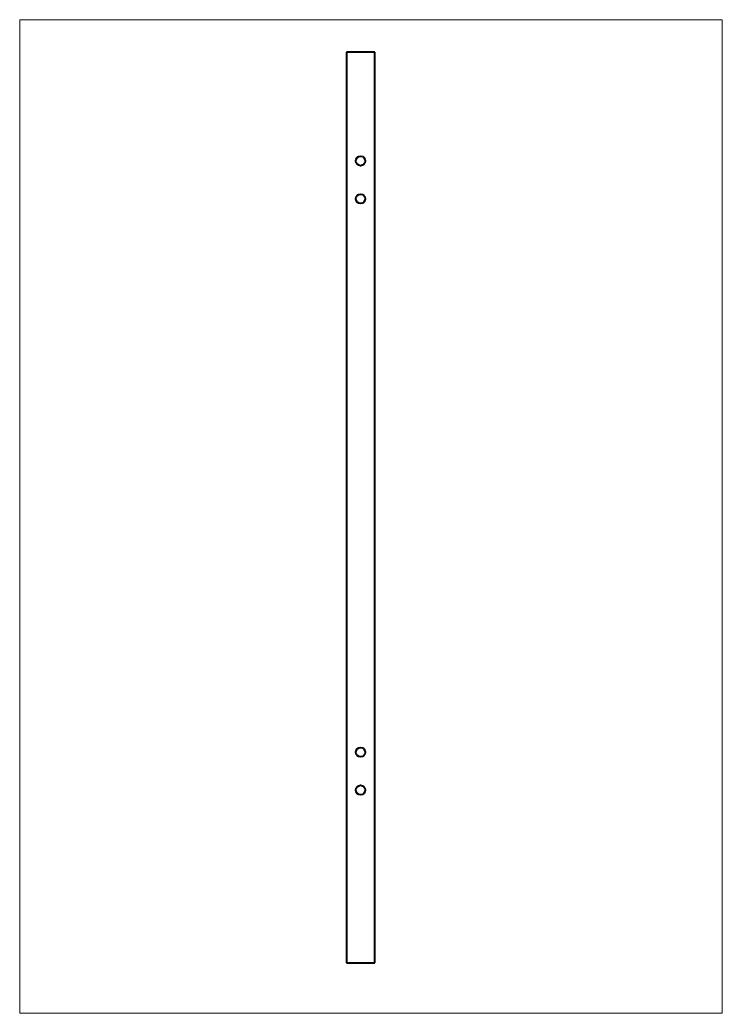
# Paper-space layout 'Sheet' of a CAD drawing. Header units: millimetres. Extents: x 0 to 297, y 0 to 420.
# The model-space entities are those that its viewports show. They can reach past a viewport. Long polylines and large blocks are cut down to what shows.
import ezdxf

# ---------------------------------------------------------------- set-up
doc = ezdxf.new("R2010")
doc.units = ezdxf.units.MM
doc.layers.add('Geometries', color=7, linetype='Continuous')

msp = doc.modelspace()

# ---------------------------------------------------------------- linework, layer by layer
at = {"layer": 'Geometries', "linetype": 'Continuous', "lineweight": 40}
for p, q in [((150.08, 406.34), (138.08, 406.34)), ((138.08, 406.34), (138.08, 21.34)), ((150.08, 21.34), (150.08, 406.34)), ((138.08, 21.34), (150.08, 21.34))]:
    msp.add_line(p, q, dxfattribs=at)
for centre in [(144.08, 360.34), (144.08, 344.34), (144.08, 110.34), (144.08, 94.34)]:
    msp.add_circle(centre, 2, dxfattribs=at)

psp = doc.layouts.new('Sheet')

# ---------------------------------------------------------------- viewports
at = {"layer": '0'}
psp.add_viewport(center=(148.5, 210), size=(297, 420), view_center_point=(148.5, 210), view_height=420, dxfattribs=at)

doc.saveas('drawing.dxf')
